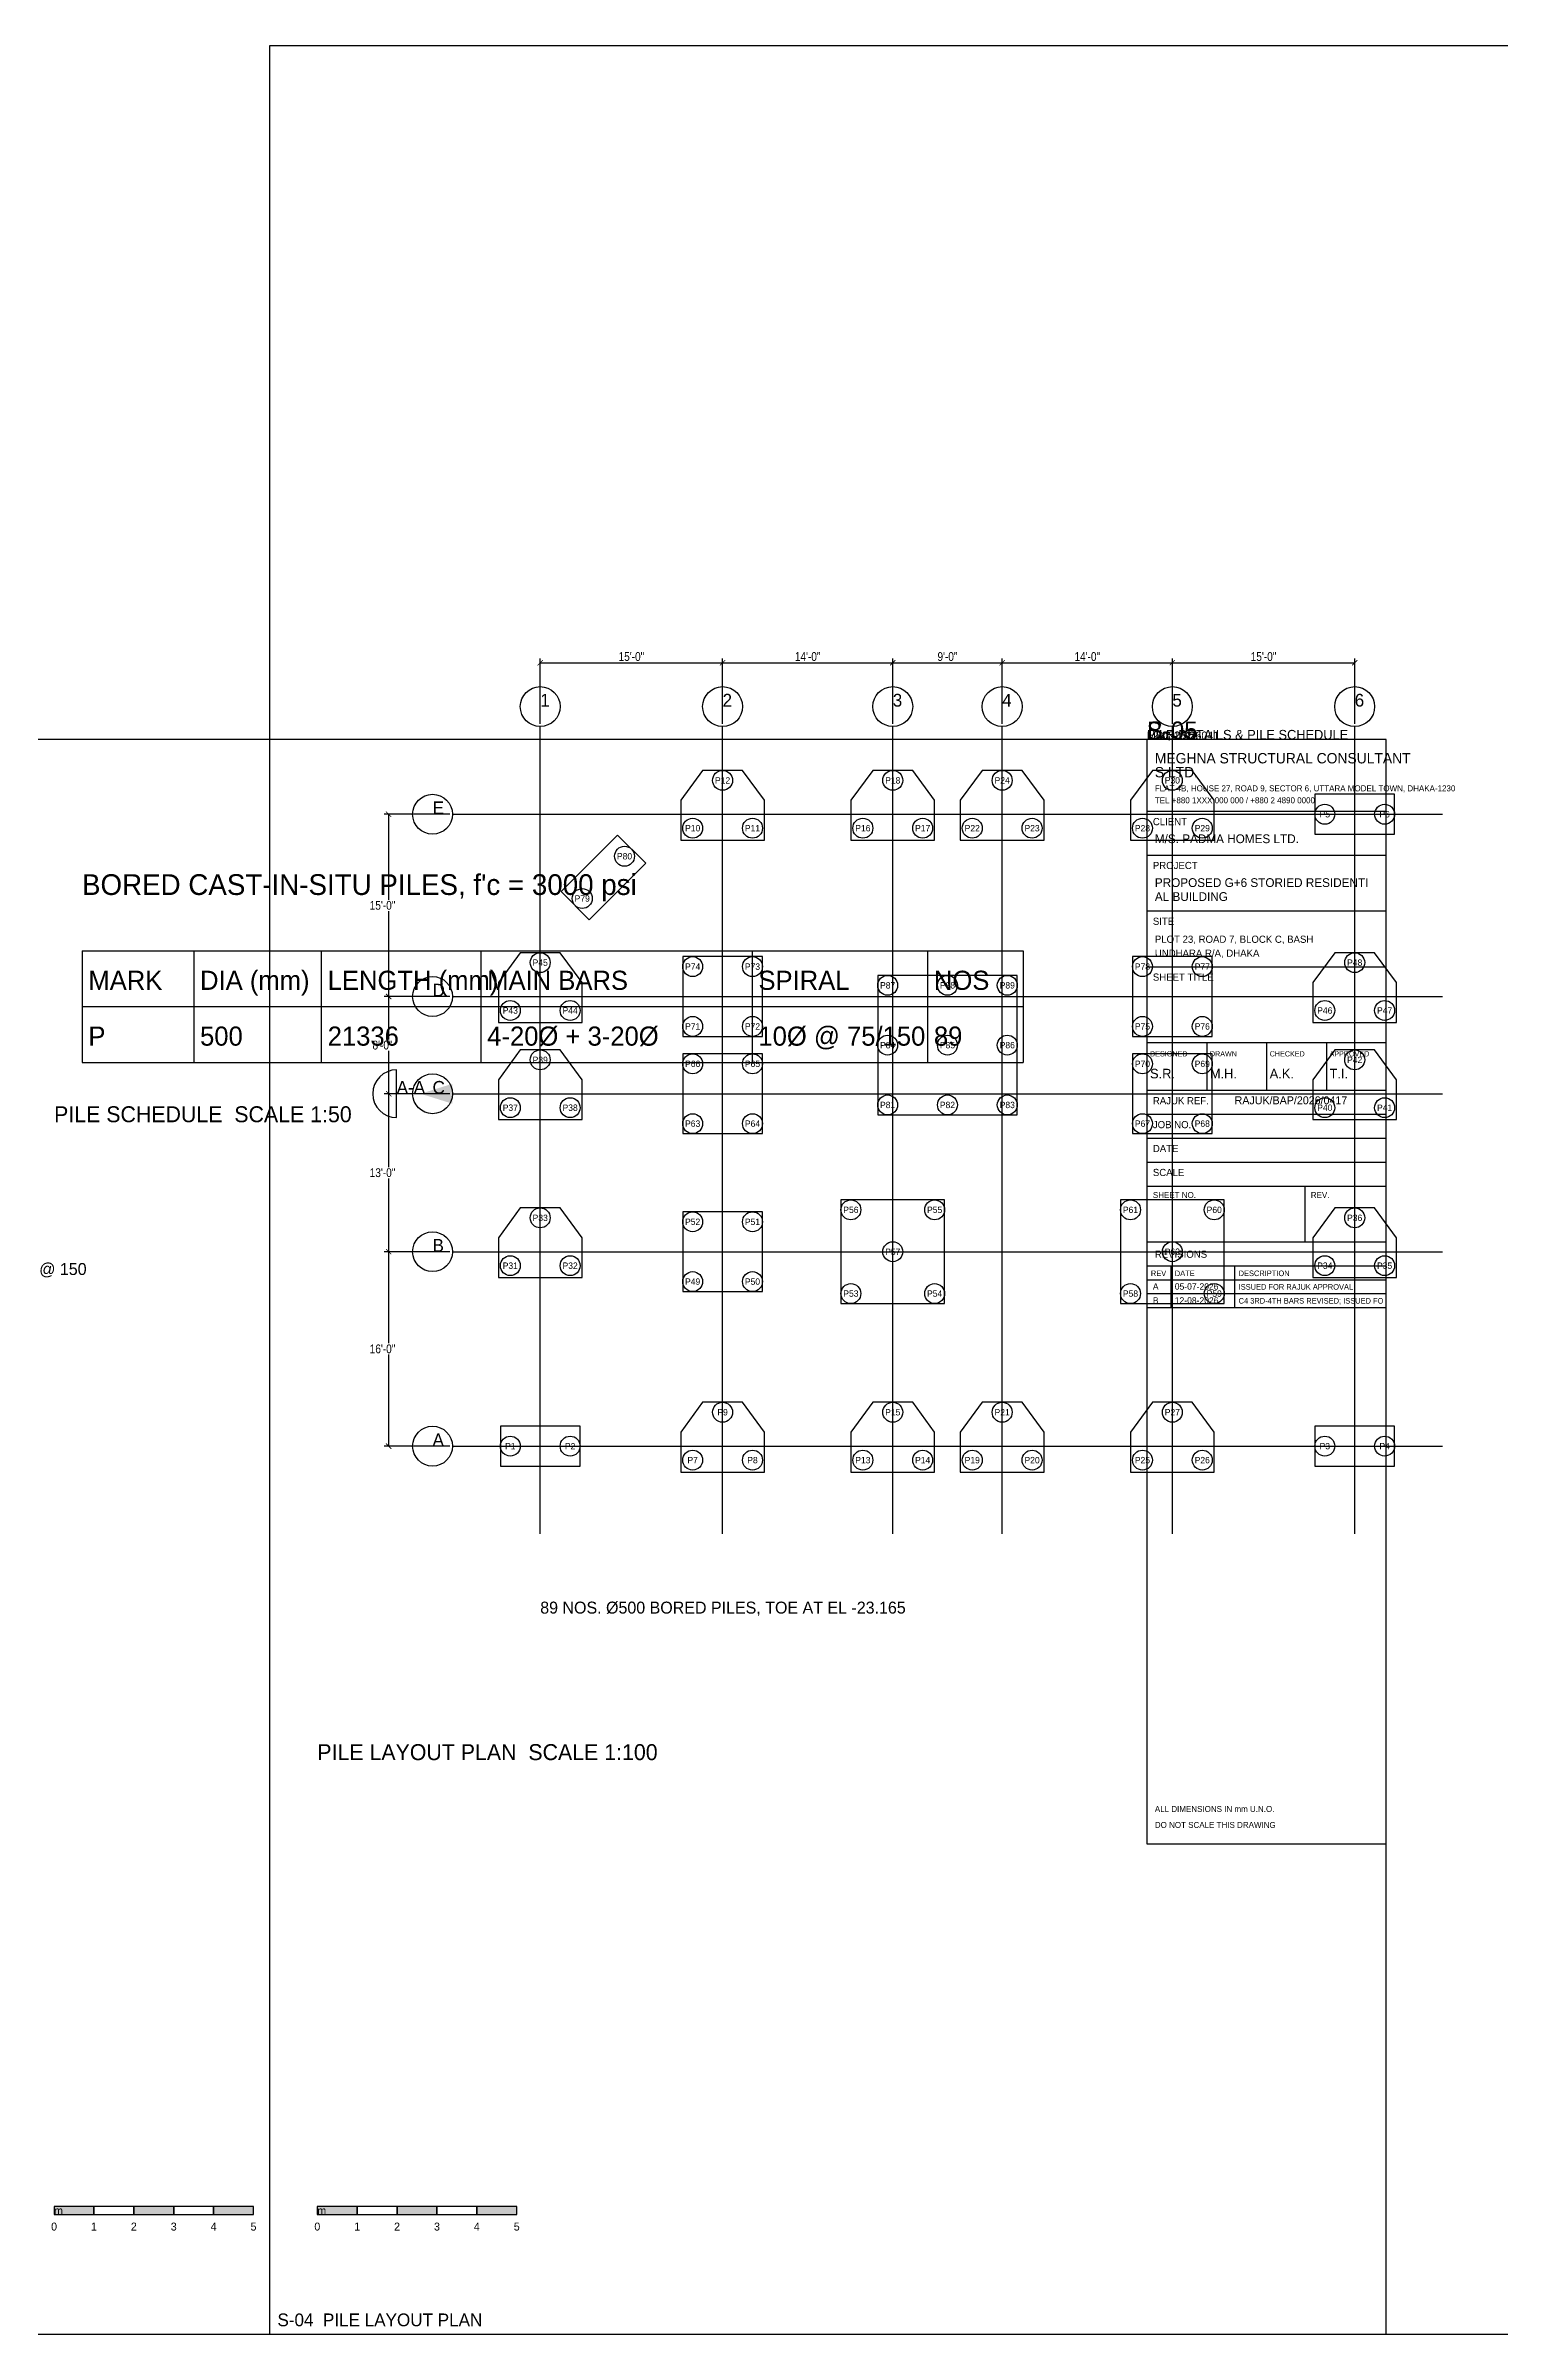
# Model space of a CAD drawing. Extents: x 1000 to 743527, y -207200 to 58857.
# Drawn here: x 371792 to 408259, y 1000 to 58400 of the extents above; entities that cross this region are included whole.
import ezdxf
from ezdxf.enums import TextEntityAlignment as Align

# ---------------------------------------------------------------- set-up
doc = ezdxf.new("R2010")
doc.units = 0
for name, color, linetype in [('Arrow', 7, 'Continuous'), ('Foundation', 3, 'Continuous'), ('Grid', 8, 'Continuous'), ('Grid Circle', 8, 'Continuous'), ('Inches Dimension', 6, 'Continuous'), ('Sheet', 7, 'Continuous'), ('Text-1', 7, 'Continuous'), ('Text-2', 7, 'Continuous'), ('TITLE', 7, 'Continuous')]:
    doc.layers.add(name, color=color, linetype=linetype)
doc.styles.add('OpenSansCondensed-Light', font='OpenSansCondensed-Light.ttf')
doc.dimstyles.new('EZDXF', dxfattribs={"dimtxt": 0.25, "dimasz": 0.175, "dimexe": 0.375, "dimexo": 0.125, "dimgap": 0.1, "dimtad": 1, "dimlfac": 100, "dimzin": 12, "dimdsep": 46, "dimtxsty": 'OpenSansCondensed-Light', "dimblk": 'ARCHTICK', "dimcen": 2.5, "dimazin": 3, "dimtfac": 0.5, "dimtmove": 2, "dimatfit": 3})

# ---------------------------------------------------------------- blocks, each defined once
blk = doc.blocks.new('SCALE_BAR')
at = {"layer": 'Sheet'}
h = blk.add_hatch(color=7, dxfattribs=at)
h.dxf.hatch_style = 1
h.paths.add_polyline_path([(0, 0), (10, 0), (10, 2), (0, 2)])
h = blk.add_hatch(color=7, dxfattribs=at)
h.dxf.hatch_style = 1
h.paths.add_polyline_path([(20, 0), (30, 0), (30, 2), (20, 2)])
h = blk.add_hatch(color=7, dxfattribs=at)
h.dxf.hatch_style = 1
h.paths.add_polyline_path([(40, 0), (50, 0), (50, 2), (40, 2)])
for points in [[(0, 0), (10, 0), (10, 2), (0, 2)], [(10, 0), (20, 0), (20, 2), (10, 2)], [(20, 0), (30, 0), (30, 2), (20, 2)], [(30, 0), (40, 0), (40, 2), (30, 2)], [(40, 0), (50, 0), (50, 2), (40, 2)]]:
    blk.add_lwpolyline(points, close=True, dxfattribs=at)
for s, p in [('0', (0, -4)), ('1', (10, -4)), ('2', (20, -4)), ('3', (30, -4)), ('4', (40, -4)), ('5', (50, -4))]:
    blk.add_text(s, height=2, dxfattribs=at).set_placement(p, align=Align.CENTER)
at = {"layer": 'Text-1'}
blk.add_attdef('UNIT', (0, 0), '', height=2, dxfattribs=at)
blk = doc.blocks.new('GRID_BUBBLE')
at = {"layer": 'Grid Circle'}
blk.add_circle((0, 0), 500, dxfattribs=at)
at = {"layer": 'Text-1'}
blk.add_attdef('GRID', (0, 0), '', height=320, dxfattribs=at)
blk = doc.blocks.new('_ARCHTICK')
at = {"color": 0, "linetype": 'BYBLOCK', "const_width": 0.15}
blk.add_lwpolyline([(-0.5, -0.5), (0.5, 0.5)], dxfattribs=at)
blk = doc.blocks.new('SECTION_MARK')
at = {"layer": 'Arrow'}
blk.add_solid([(600, 0), (1400, 250), (1400, -250)], dxfattribs=at)
at = {"layer": 'Text-1'}
blk.add_line((0, -600), (0, 600), dxfattribs=at)
blk.add_arc((0, 0), 600, 90, 270, dxfattribs=at)
blk.add_attdef('SEC', (0, 0), '', height=320, dxfattribs=at)
blk = doc.blocks.new('TITLE_BLOCK')
at = {"layer": 'TITLE'}
for p, q in [((0, -18), (60, -18)), ((0, -29), (60, -29)), ((0, -43), (60, -43)), ((0, -57), (60, -57)), ((0, -76), (60, -76)), ((0, -76), (0, -88)), ((15, -76), (15, -88)), ((30, -76), (30, -88)), ((45, -76), (45, -88)), ((0, -88), (60, -88)), ((0, -94), (60, -94)), ((0, -100), (60, -100)), ((0, -106), (60, -106)), ((0, -112), (60, -112)), ((39.6, -112), (39.6, -126)), ((0, -126), (60, -126)), ((0, -132), (60, -132)), ((0, -132), (60, -132)), ((6, -132), (6, -142.5)), ((22, -132), (22, -142.5)), ((0, -135.5), (60, -135.5)), ((0, -139), (60, -139)), ((0, -142.5), (60, -142.5))]:
    blk.add_line(p, q, dxfattribs=at)
blk.add_lwpolyline([(0, -277), (60, -277), (60, 0), (0, 0)], close=True, dxfattribs=at)
at = {"layer": 'Text-1'}
for tag, height in [('JOBNO', 2), ('SCALE', 2), ('SHEETTITLE', 2.4), ('SHEETTITLE2', 2.4), ('DATE', 2), ('SHEETNO', 4.5), ('REV', 4.5)]:
    blk.add_attdef(tag, (0, 0), '', height=height, dxfattribs=at)
at = {"layer": 'TITLE'}
for s, height, p in [('MEGHNA STRUCTURAL CONSULTANT', 2.6, (2, -6)), ('S LTD.', 2.6, (2, -9.5)), ('FLAT 4B, HOUSE 27, ROAD 9, SECTOR 6, UTTARA MODEL TOWN, DHAKA-1230', 1.5, (2, -13)), ('TEL +880 1XXX 000 000 / +880 2 4890 0000', 1.5, (2, -16)), ('CLIENT', 1.8, (1.5, -21.5)), ('M/S. PADMA HOMES LTD.', 2.2, (2, -26)), ('PROJECT', 1.8, (1.5, -32.5)), ('AL BUILDING', 2.2, (2, -40.5)), ('PROPOSED G+6 STORIED RESIDENTI', 2.2, (2, -37)), ('SITE', 1.8, (1.5, -46.5)), ('PLOT 23, ROAD 7, BLOCK C, BASH', 1.8, (2, -51)), ('UNDHARA R/A, DHAKA', 1.8, (2, -54.5)), ('SHEET TITLE', 1.8, (1.5, -60.5)), ('DESIGNED', 1.3, (0.8, -79.5)), ('DRAWN', 1.3, (15.8, -79.5)), ('CHECKED', 1.3, (30.8, -79.5)), ('APPROVED', 1.3, (45.8, -79.5)), ('S.R.', 2.4, (0.8, -85)), ('M.H.', 2.4, (15.8, -85)), ('A.K.', 2.4, (30.8, -85)), ('T.I.', 2.4, (45.8, -85)), ('RAJUK REF.', 1.8, (1.5, -91.5)), ('RAJUK/BAP/2026/0417', 2, (22, -91.5)), ('JOB NO.', 1.8, (1.5, -97.5)), ('DATE', 1.8, (1.5, -103.5)), ('SCALE', 1.8, (1.5, -109.5)), ('SHEET NO.', 1.5, (1.5, -115)), ('REV.', 1.5, (41.1, -115)), ('REVISIONS', 1.8, (2, -130)), ('REV', 1.4, (1, -134.6)), ('DATE', 1.4, (7, -134.6)), ('DESCRIPTION', 1.4, (23, -134.6)), ('ALL DIMENSIONS IN mm U.N.O.', 1.5, (2, -269)), ('DO NOT SCALE THIS DRAWING', 1.5, (2, -273))]:
    blk.add_text(s, height=height, dxfattribs=at).set_placement(p)

msp = doc.modelspace()

# ---------------------------------------------------------------- linework, layer by layer
for p, q in [((372700, 35700), (396300, 35700)), ((372700, 35700), (372700, 32900)), ((375500, 35700), (375500, 32900)), ((378700, 35700), (378700, 32900)), ((382700, 35700), (382700, 32900)), ((389500, 35700), (389500, 32900)), ((393900, 35700), (393900, 32900)), ((396300, 35700), (396300, 32900)), ((372700, 34300), (396300, 34300)), ((372700, 32900), (396300, 32900))]:
    msp.add_line(p, q)
at = {"layer": 'Foundation'}
for points in [[(387711.2, 38474.8), (389811.2, 38474.8), (389811.2, 39474.8), (389261.2, 40224.8), (388261.2, 40224.8), (387711.2, 39474.8)], [(391978.4, 38474.8), (394078.4, 38474.8), (394078.4, 39474.8), (393528.4, 40224.8), (392528.4, 40224.8), (391978.4, 39474.8)], [(394721.6, 38474.8), (396821.6, 38474.8), (396821.6, 39474.8), (396271.6, 40224.8), (395271.6, 40224.8), (394721.6, 39474.8)], [(398988.8, 38474.8), (401088.8, 38474.8), (401088.8, 39474.8), (400538.8, 40224.8), (399538.8, 40224.8), (398988.8, 39474.8)], [(403610.8, 38624.8), (405610.8, 38624.8), (405610.8, 39624.8), (403610.8, 39624.8)], [(385419.4, 36480.4), (386833.6, 37894.6), (386126.5, 38601.7), (384712.3, 37187.5)], [(383139.2, 33902.8), (385239.2, 33902.8), (385239.2, 34902.8), (384689.2, 35652.8), (383689.2, 35652.8), (383139.2, 34902.8)], [(403560.8, 33902.8), (405660.8, 33902.8), (405660.8, 34902.8), (405110.8, 35652.8), (404110.8, 35652.8), (403560.8, 34902.8)], [(387761.2, 33552.8), (389761.2, 33552.8), (389761.2, 35552.8), (387761.2, 35552.8)], [(392650, 31583.6), (396150, 31583.6), (396150, 35083.6), (392650, 35083.6)], [(399038.8, 33552.8), (401038.8, 33552.8), (401038.8, 35552.8), (399038.8, 35552.8)], [(383139.2, 31464.4), (385239.2, 31464.4), (385239.2, 32464.4), (384689.2, 33214.4), (383689.2, 33214.4), (383139.2, 32464.4)], [(387761.2, 31114.4), (389761.2, 31114.4), (389761.2, 33114.4), (387761.2, 33114.4)], [(399038.8, 31114.4), (401038.8, 31114.4), (401038.8, 33114.4), (399038.8, 33114.4)], [(403560.8, 31464.4), (405660.8, 31464.4), (405660.8, 32464.4), (405110.8, 33214.4), (404110.8, 33214.4), (403560.8, 32464.4)], [(391728.4, 26852), (394328.4, 26852), (394328.4, 29452), (391728.4, 29452)], [(398738.8, 26852), (401338.8, 26852), (401338.8, 29452), (398738.8, 29452)], [(383139.2, 27502), (385239.2, 27502), (385239.2, 28502), (384689.2, 29252), (383689.2, 29252), (383139.2, 28502)], [(387761.2, 27152), (389761.2, 27152), (389761.2, 29152), (387761.2, 29152)], [(403560.8, 27502), (405660.8, 27502), (405660.8, 28502), (405110.8, 29252), (404110.8, 29252), (403560.8, 28502)], [(387711.2, 22625.2), (389811.2, 22625.2), (389811.2, 23625.2), (389261.2, 24375.2), (388261.2, 24375.2), (387711.2, 23625.2)], [(391978.4, 22625.2), (394078.4, 22625.2), (394078.4, 23625.2), (393528.4, 24375.2), (392528.4, 24375.2), (391978.4, 23625.2)], [(394721.6, 22625.2), (396821.6, 22625.2), (396821.6, 23625.2), (396271.6, 24375.2), (395271.6, 24375.2), (394721.6, 23625.2)], [(398988.8, 22625.2), (401088.8, 22625.2), (401088.8, 23625.2), (400538.8, 24375.2), (399538.8, 24375.2), (398988.8, 23625.2)], [(383189.2, 22775.2), (385189.2, 22775.2), (385189.2, 23775.2), (383189.2, 23775.2)], [(403610.8, 22775.2), (405610.8, 22775.2), (405610.8, 23775.2), (403610.8, 23775.2)]]:
    msp.add_lwpolyline(points, close=True, dxfattribs=at)
for centre in [(388761.2, 39974.8), (393028.4, 39974.8), (395771.6, 39974.8), (400038.8, 39974.8), (403860.8, 39124.8), (405360.8, 39124.8), (388011.2, 38774.8), (389511.2, 38774.8), (392278.4, 38774.8), (393778.4, 38774.8), (395021.6, 38774.8), (396521.6, 38774.8), (399288.8, 38774.8), (400788.8, 38774.8), (386303.3, 38071.4), (385242.6, 37010.7), (384189.2, 35402.8), (404610.8, 35402.8), (388011.2, 35302.8), (389511.2, 35302.8), (392900, 34833.6), (394400, 34833.6), (395900, 34833.6), (399288.8, 35302.8), (400788.8, 35302.8), (383439.2, 34202.8), (384939.2, 34202.8), (403860.8, 34202.8), (405360.8, 34202.8), (388011.2, 33802.8), (389511.2, 33802.8), (399288.8, 33802.8), (400788.8, 33802.8), (392900, 33333.6), (394400, 33333.6), (395900, 33333.6), (384189.2, 32964.4), (388011.2, 32864.4), (389511.2, 32864.4), (399288.8, 32864.4), (400788.8, 32864.4), (404610.8, 32964.4), (383439.2, 31764.4), (384939.2, 31764.4), (388011.2, 31364.4), (389511.2, 31364.4), (392900, 31833.6), (394400, 31833.6), (395900, 31833.6), (399288.8, 31364.4), (400788.8, 31364.4), (403860.8, 31764.4), (405360.8, 31764.4), (391978.4, 29202), (394078.4, 29202), (398988.8, 29202), (401088.8, 29202), (384189.2, 29002), (388011.2, 28902), (389511.2, 28902), (404610.8, 29002), (393028.4, 28152), (400038.8, 28152), (383439.2, 27802), (384939.2, 27802), (388011.2, 27402), (389511.2, 27402), (403860.8, 27802), (405360.8, 27802), (391978.4, 27102), (394078.4, 27102), (398988.8, 27102), (401088.8, 27102), (388761.2, 24125.2), (393028.4, 24125.2), (395771.6, 24125.2), (400038.8, 24125.2), (383439.2, 23275.2), (384939.2, 23275.2), (388011.2, 22925.2), (389511.2, 22925.2), (392278.4, 22925.2), (393778.4, 22925.2), (395021.6, 22925.2), (396521.6, 22925.2), (399288.8, 22925.2), (400788.8, 22925.2), (403860.8, 23275.2), (405360.8, 23275.2)]:
    msp.add_circle(centre, 250, dxfattribs=at)
at = {"layer": 'Grid'}
for p, q in [((384189.2, 21075.2), (384189.2, 41324.8)), ((388761.2, 21075.2), (388761.2, 41324.8)), ((393028.4, 21075.2), (393028.4, 41324.8)), ((395771.6, 21075.2), (395771.6, 41324.8)), ((400038.8, 21075.2), (400038.8, 41324.8)), ((404610.8, 21075.2), (404610.8, 41324.8)), ((381989.2, 39124.8), (406810.8, 39124.8)), ((381989.2, 34552.8), (406810.8, 34552.8)), ((381989.2, 32114.4), (406810.8, 32114.4)), ((381989.2, 28152), (406810.8, 28152)), ((381989.2, 23275.2), (406810.8, 23275.2))]:
    msp.add_line(p, q, dxfattribs=at)
at = {"layer": 'Sheet'}
for points in [[(377400, 1000), (459500, 1000), (459500, 58400), (377400, 58400)], [(348000, 1000), (405400, 1000), (405400, 41000), (348000, 41000)]]:
    msp.add_lwpolyline(points, close=True, dxfattribs=at)

# ---------------------------------------------------------------- block references
at = {"layer": 'Grid Circle'}
for p, values in [((384189.2, 41824.8), {'GRID': '1'}), ((388761.2, 41824.8), {'GRID': '2'}), ((393028.4, 41824.8), {'GRID': '3'}), ((395771.6, 41824.8), {'GRID': '4'}), ((400038.8, 41824.8), {'GRID': '5'}), ((404610.8, 41824.8), {'GRID': '6'}), ((381489.2, 39124.8), {'GRID': 'E'}), ((381489.2, 34552.8), {'GRID': 'D'}), ((381489.2, 32114.4), {'GRID': 'C'}), ((381489.2, 28152), {'GRID': 'B'}), ((381489.2, 23275.2), {'GRID': 'A'})]:
    msp.add_blockref('GRID_BUBBLE', p, dxfattribs=at).add_auto_attribs(values)
at = {"layer": 'Sheet', "xscale": 100, "yscale": 100}
for p in [(372000, 4000), (378600, 4000)]:
    msp.add_blockref('SCALE_BAR', p, dxfattribs=at).add_auto_attribs({'UNIT': 'm'})
at = {"layer": 'Text-1'}
msp.add_blockref('SECTION_MARK', (380589.2, 32114.4), dxfattribs=at).add_auto_attribs({'SEC': 'A-A'})
at = {"layer": 'TITLE', "xscale": 100, "yscale": 100}
msp.add_blockref('TITLE_BLOCK', (399400, 41000), dxfattribs=at).add_auto_attribs({'SHEETTITLE': 'PILE DETAILS & PILE SCHEDULE', 'JOBNO': 'MSC-2026-041', 'DATE': '12-08-2026', 'SCALE': '1:20, 1:50', 'SHEETNO': 'S-05', 'REV': 'B'})

# ---------------------------------------------------------------- texts
at = {"layer": 'Sheet'}
for s, height, p in [("BORED CAST-IN-SITU PILES, f'c = 3000 psi", 520, (372700, 37100)), ('PILE SCHEDULE  SCALE 1:50', 400, (372000, 31400)), ('PILE LAYOUT PLAN  SCALE 1:100', 400, (378600, 15400)), ('S-04  PILE LAYOUT PLAN', 320, (377600, 1200))]:
    msp.add_text(s, height=height, dxfattribs=at).set_placement(p)
at = {"layer": 'Text-1'}
for s, height, p in [('MARK', 480, (372860, 34720)), ('DIA (mm)', 480, (375660, 34720)), ('LENGTH (mm)', 480, (378860, 34720)), ('MAIN BARS', 480, (382860, 34720)), ('SPIRAL', 480, (389660, 34720)), ('NOS', 480, (394060, 34720)), ('P', 480, (372860, 33320)), ('500', 480, (375660, 33320)), ('21336', 480, (378860, 33320)), ('4-20%%C + 3-20%%C', 480, (382860, 33320)), ('10%%C @ 75/150', 480, (389660, 33320)), ('89', 480, (394060, 33320)), ('89 NOS. %%C500 BORED PILES, TOE AT EL -23.165', 300, (384189.2, 19075.2))]:
    msp.add_text(s, height=height, dxfattribs=at).set_placement(p)
at = {"layer": 'Text-2'}
for s, p in [('P12', (388761.2, 39974.8)), ('P18', (393028.4, 39974.8)), ('P24', (395771.6, 39974.8)), ('P30', (400038.8, 39974.8)), ('P5', (403860.8, 39124.8)), ('P6', (405360.8, 39124.8)), ('P10', (388011.2, 38774.8)), ('P11', (389511.2, 38774.8)), ('P16', (392278.4, 38774.8)), ('P17', (393778.4, 38774.8)), ('P22', (395021.6, 38774.8)), ('P23', (396521.6, 38774.8)), ('P28', (399288.8, 38774.8)), ('P29', (400788.8, 38774.8)), ('P80', (386303.3, 38071.4)), ('P79', (385242.6, 37010.7)), ('P45', (384189.2, 35402.8)), ('P74', (388011.2, 35302.8)), ('P73', (389511.2, 35302.8)), ('P78', (399288.8, 35302.8)), ('P77', (400788.8, 35302.8)), ('P48', (404610.8, 35402.8)), ('P87', (392900, 34833.6)), ('P88', (394400, 34833.6)), ('P89', (395900, 34833.6)), ('P43', (383439.2, 34202.8)), ('P44', (384939.2, 34202.8)), ('P71', (388011.2, 33802.8)), ('P72', (389511.2, 33802.8)), ('P75', (399288.8, 33802.8)), ('P76', (400788.8, 33802.8)), ('P46', (403860.8, 34202.8)), ('P47', (405360.8, 34202.8)), ('P84', (392900, 33333.6)), ('P85', (394400, 33333.6)), ('P86', (395900, 33333.6)), ('P39', (384189.2, 32964.4)), ('P66', (388011.2, 32864.4)), ('P65', (389511.2, 32864.4)), ('P70', (399288.8, 32864.4)), ('P69', (400788.8, 32864.4)), ('P42', (404610.8, 32964.4)), ('P37', (383439.2, 31764.4)), ('P38', (384939.2, 31764.4)), ('P81', (392900, 31833.6)), ('P82', (394400, 31833.6)), ('P83', (395900, 31833.6)), ('P40', (403860.8, 31764.4)), ('P41', (405360.8, 31764.4)), ('P63', (388011.2, 31364.4)), ('P64', (389511.2, 31364.4)), ('P67', (399288.8, 31364.4)), ('P68', (400788.8, 31364.4)), ('P56', (391978.4, 29202)), ('P55', (394078.4, 29202)), ('P61', (398988.8, 29202)), ('P60', (401088.8, 29202)), ('P33', (384189.2, 29002)), ('P52', (388011.2, 28902)), ('P51', (389511.2, 28902)), ('P36', (404610.8, 29002)), ('P57', (393028.4, 28152)), ('P62', (400038.8, 28152)), ('P31', (383439.2, 27802)), ('P32', (384939.2, 27802)), ('P34', (403860.8, 27802)), ('P35', (405360.8, 27802)), ('P49', (388011.2, 27402)), ('P50', (389511.2, 27402)), ('P53', (391978.4, 27102)), ('P54', (394078.4, 27102)), ('P58', (398988.8, 27102)), ('P59', (401088.8, 27102)), ('P9', (388761.2, 24125.2)), ('P15', (393028.4, 24125.2)), ('P21', (395771.6, 24125.2)), ('P27', (400038.8, 24125.2)), ('P1', (383439.2, 23275.2)), ('P2', (384939.2, 23275.2)), ('P7', (388011.2, 22925.2)), ('P8', (389511.2, 22925.2)), ('P13', (392278.4, 22925.2)), ('P14', (393778.4, 22925.2)), ('P19', (395021.6, 22925.2)), ('P20', (396521.6, 22925.2)), ('P25', (399288.8, 22925.2)), ('P26', (400788.8, 22925.2)), ('P3', (403860.8, 23275.2)), ('P4', (405360.8, 23275.2))]:
    msp.add_text(s, height=160, dxfattribs=at).set_placement(p, align=Align.MIDDLE_CENTER)
msp.add_text('10%%C spiral @ 75mm c/c (top 3.0 m) then @ 150', height=300, dxfattribs=at).set_placement((364375, 27568))
at = {"layer": 'TITLE'}
for s, height, p in [('A', 160, (399550, 27200)), ('B', 160, (399550, 26850)), ('05-07-2026', 160, (400100, 27200)), ('12-08-2026', 160, (400100, 26850)), ('C4 3RD-4TH BARS REVISED; ISSUED FO', 140, (401700, 26850)), ('ISSUED FOR RAJUK APPROVAL', 140, (401700, 27200))]:
    msp.add_text(s, height=height, dxfattribs=at).set_placement(p)

# ---------------------------------------------------------------- dimensions: what is measured, and where the dimension line sits
at = {"layer": 'Inches Dimension'}
for base, p1, p2, text in [((384189.2, 42924.8), (384189.2, 41324.8), (388761.2, 41324.8), '15\'-0"'), ((388761.2, 42924.8), (388761.2, 41324.8), (393028.4, 41324.8), '14\'-0"'), ((393028.4, 42924.8), (393028.4, 41324.8), (395771.6, 41324.8), '9\'-0"'), ((395771.6, 42924.8), (395771.6, 41324.8), (400038.8, 41324.8), '14\'-0"'), ((400038.8, 42924.8), (400038.8, 41324.8), (404610.8, 41324.8), '15\'-0"')]:
    msp.add_linear_dim(base=base, p1=p1, p2=p2, text=text, dimstyle='EZDXF', override={"dimtxt": 220, "dimasz": 132, "dimexe": 110, "dimexo": 66, "dimgap": 44, "dimtad": 1, "dimtih": 1, "dimtoh": 1, "dimdec": 0, "dimlfac": 1}, dxfattribs=at).render()
for base, p1, p2, text in [((380389.2, 34552.8), (381989.2, 34552.8), (381989.2, 39124.8), '15\'-0"'), ((380389.2, 32114.4), (381989.2, 32114.4), (381989.2, 34552.8), '8\'-0"'), ((380389.2, 28152), (381989.2, 28152), (381989.2, 32114.4), '13\'-0"'), ((380389.2, 23275.2), (381989.2, 23275.2), (381989.2, 28152), '16\'-0"')]:
    msp.add_linear_dim(base=base, p1=p1, p2=p2, angle=90, text=text, dimstyle='EZDXF', override={"dimtxt": 220, "dimasz": 132, "dimexe": 110, "dimexo": 66, "dimgap": 44, "dimtad": 1, "dimtih": 1, "dimtoh": 1, "dimdec": 0, "dimlfac": 1}, dxfattribs=at).render()

doc.saveas('drawing.dxf')
